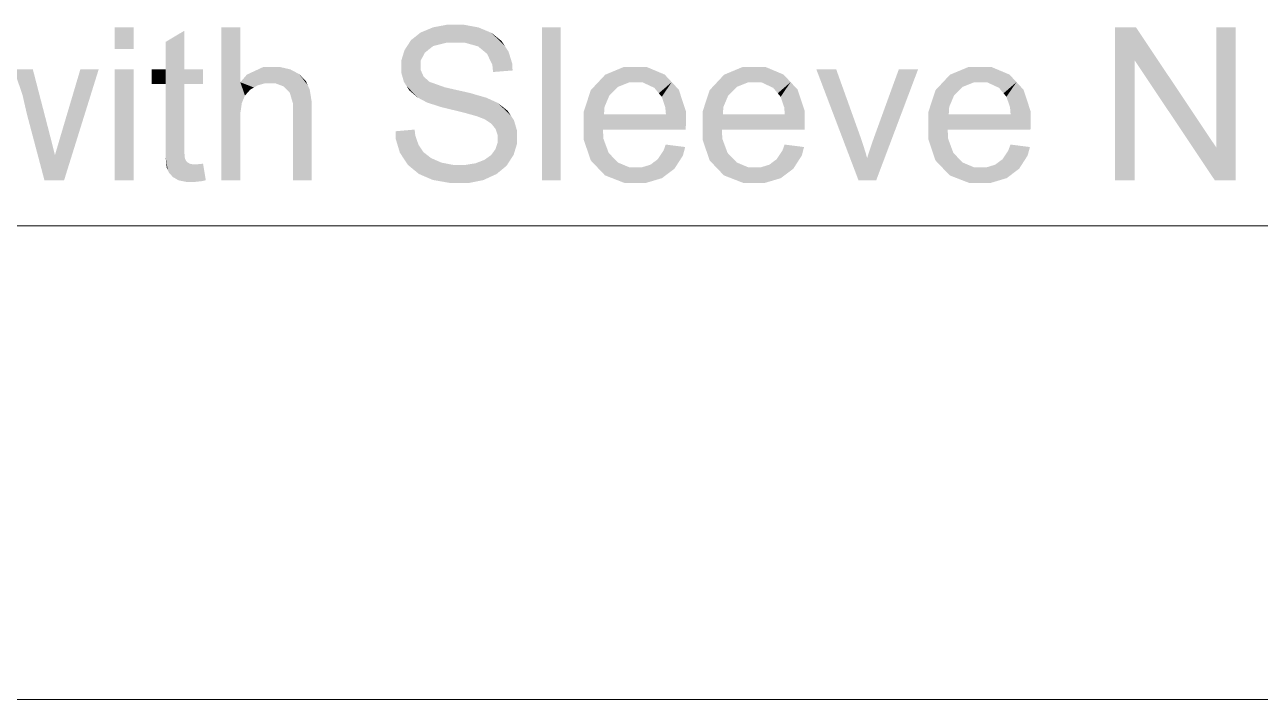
# Model space of a CAD drawing. Header units: millimetres. Extents: x 2 to 579, y 1 to 405.
# Drawn here: x 234.5 to 251.49, y 74.35 to 83.63 of the extents above; entities that cross this region are included whole.
import ezdxf

# ---------------------------------------------------------------- set-up
doc = ezdxf.new("R2010")
doc.units = ezdxf.units.MM
doc.linetypes.add('XKITLINE00', pattern=[0])
doc.layers.add('LinkedObject', color=7, linetype='Continuous', lineweight=0)

# ---------------------------------------------------------------- blocks, each defined once
blk = doc.blocks.new('*A4')
at = {"layer": 'LinkedObject'}
for points in [[(235.998, 83.59), (235.739, 83.293), (235.739, 83.59)], [(235.998, 83.293), (235.739, 83.293), (235.998, 83.59)], [(237.466, 83.59), (237.206, 81.484), (237.206, 83.59)], [(237.466, 82.834), (237.206, 81.484), (237.466, 83.59)], [(240.118, 83.59), (240.302, 83.379), (240.031, 83.554)], [(240.311, 83.626), (240.302, 83.379), (240.118, 83.59)], [(240.417, 83.626), (240.302, 83.379), (240.311, 83.626)], [(240.302, 83.379), (240.417, 83.626), (240.428, 83.379)], [(240.417, 83.626), (240.549, 83.379), (240.428, 83.379)], [(240.74, 83.588), (240.417, 83.626), (240.534, 83.626)], [(240.83, 83.55), (240.417, 83.626), (240.74, 83.588)], [(240.733, 83.328), (240.417, 83.626), (240.83, 83.55)], [(240.549, 83.379), (240.417, 83.626), (240.733, 83.328)], [(241.871, 83.59), (241.612, 81.484), (241.612, 83.59)], [(241.871, 81.484), (241.612, 81.484), (241.871, 83.59)], [(249.491, 83.59), (249.758, 83.137), (249.491, 81.484)], [(249.758, 83.137), (249.491, 83.59), (249.777, 83.59)], [(249.758, 83.137), (249.777, 83.59), (250.862, 81.484)], [(250.862, 81.484), (249.777, 83.59), (250.881, 81.937)], [(251.148, 83.59), (250.881, 81.937), (250.881, 83.59)], [(251.148, 81.484), (250.881, 81.937), (251.148, 83.59)], [(236.697, 83.543), (236.438, 83.011), (236.438, 83.388)], [(236.438, 83.011), (236.697, 83.543), (236.438, 82.811)], [(236.697, 83.011), (236.438, 82.811), (236.697, 83.543)], [(239.812, 83.413), (240.06, 83.287), (239.767, 83.343)], [(239.944, 83.518), (240.06, 83.287), (239.812, 83.413)], [(240.118, 83.333), (239.944, 83.518), (240.031, 83.554)], [(240.06, 83.287), (239.944, 83.518), (240.118, 83.333)], [(240.031, 83.554), (240.302, 83.379), (240.118, 83.333)], [(240.83, 83.55), (240.795, 83.277), (240.733, 83.328)], [(240.919, 83.513), (240.795, 83.277), (240.83, 83.55)], [(240.795, 83.277), (240.919, 83.513), (240.857, 83.226)], [(240.857, 83.226), (240.919, 83.513), (241.105, 83.328)], [(241.105, 83.328), (240.919, 83.513), (241.057, 83.401)], [(239.767, 83.343), (239.677, 83.045), (239.722, 83.274)], [(240.002, 83.24), (239.677, 83.045), (239.767, 83.343)], [(239.722, 83.274), (239.677, 83.045), (239.677, 83.125)], [(239.944, 83.129), (239.677, 83.045), (240.002, 83.24)], [(239.767, 83.343), (240.06, 83.287), (240.002, 83.24)], [(241.105, 83.328), (240.93, 83.075), (240.857, 83.226)], [(241.153, 83.255), (240.93, 83.075), (241.105, 83.328)], [(241.204, 83.089), (240.93, 83.075), (241.153, 83.255)], [(239.677, 83.045), (239.944, 83.129), (239.944, 83.063)], [(239.944, 83.006), (239.677, 83.045), (239.944, 83.063)], [(241.208, 82.996), (240.93, 83.075), (241.204, 83.089)], [(240.93, 83.075), (241.208, 82.996), (240.94, 82.975)], [(249.491, 81.484), (249.758, 83.137), (249.758, 81.484)], [(234.614, 83.011), (234.472, 82.659), (234.352, 83.011)], [(234.472, 82.659), (234.614, 83.011), (234.532, 82.397)], [(234.532, 82.397), (234.614, 83.011), (234.844, 82.124)], [(235.519, 83.011), (235.005, 82.128), (235.267, 83.011)], [(235.043, 81.484), (235.005, 82.128), (235.519, 83.011)], [(235.998, 83.011), (235.739, 81.484), (235.739, 83.011)], [(235.998, 81.484), (235.739, 81.484), (235.998, 83.011)], [(236.246, 83.011), (236.438, 82.811), (236.246, 82.811)], [(236.438, 83.011), (236.438, 82.811), (236.246, 83.011)], [(236.697, 82.811), (236.438, 82.811), (236.697, 83.011)], [(236.954, 82.811), (236.697, 83.011), (236.954, 83.011)], [(236.697, 82.811), (236.697, 83.011), (236.954, 82.811)], [(237.784, 83.045), (237.466, 82.834), (237.556, 82.939)], [(237.921, 83.045), (237.466, 82.834), (237.784, 83.045)], [(237.81, 82.821), (237.466, 82.834), (237.921, 83.045)], [(237.81, 82.821), (237.921, 83.045), (237.867, 82.821)], [(237.867, 82.821), (237.921, 83.045), (237.944, 82.821)], [(237.921, 83.045), (238.062, 82.777), (237.944, 82.821)], [(238.006, 83.045), (238.062, 82.777), (237.921, 83.045)], [(238.153, 83.011), (238.062, 82.777), (238.006, 83.045)], [(238.215, 82.978), (238.062, 82.777), (238.153, 83.011)], [(238.215, 82.978), (238.104, 82.733), (238.062, 82.777)], [(238.277, 82.944), (238.104, 82.733), (238.215, 82.978)], [(238.104, 82.733), (238.277, 82.944), (238.146, 82.689)], [(238.146, 82.689), (238.277, 82.944), (238.393, 82.793)], [(238.393, 82.793), (238.277, 82.944), (238.366, 82.852)], [(239.677, 83.045), (239.944, 83.006), (239.677, 82.972)], [(239.677, 82.972), (239.944, 83.006), (239.714, 82.841)], [(239.714, 82.841), (239.944, 83.006), (239.751, 82.782)], [(239.751, 82.782), (239.944, 83.006), (239.985, 82.913)], [(239.985, 82.913), (239.9, 82.626), (239.751, 82.782)], [(240.026, 82.876), (239.9, 82.626), (239.985, 82.913)], [(242.482, 82.938), (242.66, 82.772), (242.383, 82.832)], [(242.897, 83.045), (242.482, 82.938), (242.739, 83.045)], [(242.81, 82.832), (242.482, 82.938), (242.897, 83.045)], [(242.66, 82.772), (242.482, 82.938), (242.81, 82.832)], [(242.81, 82.832), (242.897, 83.045), (242.898, 82.832)], [(242.897, 83.045), (242.997, 82.832), (242.898, 82.832)], [(243.299, 82.94), (242.897, 83.045), (243.05, 83.045)], [(243.396, 82.836), (242.897, 83.045), (243.299, 82.94)], [(243.157, 82.757), (242.897, 83.045), (243.396, 82.836)], [(242.997, 82.832), (242.897, 83.045), (243.157, 82.757)], [(244.116, 82.938), (244.294, 82.772), (244.017, 82.832)], [(244.531, 83.045), (244.116, 82.938), (244.373, 83.045)], [(244.444, 82.832), (244.116, 82.938), (244.531, 83.045)], [(244.294, 82.772), (244.116, 82.938), (244.444, 82.832)], [(244.444, 82.832), (244.531, 83.045), (244.533, 82.832)], [(244.531, 83.045), (244.631, 82.832), (244.533, 82.832)], [(244.933, 82.94), (244.531, 83.045), (244.684, 83.045)], [(245.03, 82.836), (244.531, 83.045), (244.933, 82.94)], [(244.791, 82.757), (244.531, 83.045), (245.03, 82.836)], [(244.631, 82.832), (244.531, 83.045), (244.791, 82.757)], [(245.657, 83.011), (245.964, 81.484), (245.384, 83.011)], [(245.985, 82.096), (245.964, 81.484), (245.657, 83.011)], [(246.782, 83.011), (246.178, 82.079), (246.517, 83.011)], [(246.206, 81.484), (246.178, 82.079), (246.782, 83.011)], [(247.221, 82.938), (247.398, 82.772), (247.122, 82.832)], [(247.635, 83.045), (247.221, 82.938), (247.477, 83.045)], [(247.548, 82.832), (247.221, 82.938), (247.635, 83.045)], [(247.398, 82.772), (247.221, 82.938), (247.548, 82.832)], [(247.548, 82.832), (247.635, 83.045), (247.637, 82.832)], [(247.635, 83.045), (247.735, 82.832), (247.637, 82.832)], [(248.038, 82.94), (247.635, 83.045), (247.788, 83.045)], [(248.135, 82.836), (247.635, 83.045), (248.038, 82.94)], [(247.895, 82.757), (247.635, 83.045), (248.135, 82.836)], [(247.735, 82.832), (247.635, 83.045), (247.895, 82.757)], [(236.438, 81.931), (236.697, 82.811), (236.697, 81.917)], [(236.438, 82.811), (236.697, 82.811), (236.438, 81.931)], [(237.466, 82.408), (237.206, 81.484), (237.466, 82.834)], [(237.466, 82.408), (237.466, 82.834), (237.487, 82.549)], [(237.487, 82.549), (237.466, 82.834), (237.508, 82.6)], [(237.508, 82.6), (237.466, 82.834), (237.53, 82.651)], [(237.53, 82.651), (237.466, 82.834), (237.602, 82.732)], [(237.602, 82.732), (237.466, 82.834), (237.652, 82.762)], [(237.652, 82.762), (237.466, 82.834), (237.703, 82.791)], [(237.703, 82.791), (237.466, 82.834), (237.81, 82.821)], [(238.393, 82.793), (238.188, 82.548), (238.146, 82.689)], [(238.42, 82.734), (238.188, 82.548), (238.393, 82.793)], [(238.447, 82.563), (238.188, 82.548), (238.42, 82.734)], [(239.751, 82.782), (239.9, 82.626), (239.787, 82.724)], [(239.9, 82.626), (240.026, 82.876), (239.975, 82.586)], [(239.975, 82.586), (240.026, 82.876), (240.066, 82.84)], [(239.975, 82.586), (240.066, 82.84), (240.033, 82.555)], [(240.033, 82.555), (240.066, 82.84), (240.236, 82.49)], [(240.236, 82.49), (240.066, 82.84), (240.276, 82.765)], [(240.236, 82.49), (240.276, 82.765), (240.381, 82.455)], [(240.381, 82.455), (240.276, 82.765), (240.446, 82.726)], [(240.381, 82.455), (240.446, 82.726), (240.526, 82.42)], [(240.526, 82.42), (240.446, 82.726), (240.616, 82.688)], [(242.383, 82.832), (242.185, 82.427), (242.284, 82.726)], [(242.539, 82.653), (242.185, 82.427), (242.383, 82.832)], [(242.383, 82.832), (242.66, 82.772), (242.539, 82.653)], [(243.157, 82.757), (243.396, 82.836), (243.218, 82.682)], [(243.396, 82.836), (243.259, 82.634), (243.218, 82.682)], [(243.259, 82.634), (243.396, 82.836), (243.307, 82.49)], [(243.307, 82.49), (243.396, 82.836), (243.59, 82.439)], [(243.59, 82.439), (243.396, 82.836), (243.493, 82.732)], [(244.017, 82.832), (243.819, 82.427), (243.918, 82.726)], [(244.173, 82.653), (243.819, 82.427), (244.017, 82.832)], [(244.017, 82.832), (244.294, 82.772), (244.173, 82.653)], [(244.791, 82.757), (245.03, 82.836), (244.853, 82.682)], [(245.03, 82.836), (244.893, 82.634), (244.853, 82.682)], [(244.893, 82.634), (245.03, 82.836), (244.942, 82.49)], [(244.942, 82.49), (245.03, 82.836), (245.224, 82.439)], [(245.224, 82.439), (245.03, 82.836), (245.127, 82.732)], [(247.122, 82.832), (246.924, 82.427), (247.023, 82.726)], [(247.277, 82.653), (246.924, 82.427), (247.122, 82.832)], [(247.122, 82.832), (247.398, 82.772), (247.277, 82.653)], [(247.895, 82.757), (248.135, 82.836), (247.957, 82.682)], [(248.135, 82.836), (247.997, 82.634), (247.957, 82.682)], [(247.997, 82.634), (248.135, 82.836), (248.046, 82.49)], [(248.046, 82.49), (248.135, 82.836), (248.328, 82.439)], [(248.328, 82.439), (248.135, 82.836), (248.231, 82.732)], [(238.447, 82.451), (238.188, 82.548), (238.447, 82.563)], [(238.188, 82.548), (238.447, 82.451), (238.188, 82.451)], [(240.526, 82.42), (240.616, 82.688), (240.713, 82.368)], [(240.713, 82.368), (240.616, 82.688), (240.755, 82.352)], [(240.755, 82.352), (240.616, 82.688), (240.821, 82.327)], [(240.849, 82.621), (240.821, 82.327), (240.616, 82.688)], [(240.912, 82.592), (240.821, 82.327), (240.849, 82.621)], [(240.821, 82.327), (240.912, 82.592), (240.916, 82.265)], [(240.916, 82.265), (240.912, 82.592), (241.004, 82.55)], [(240.916, 82.265), (241.004, 82.55), (240.945, 82.228)], [(240.945, 82.228), (241.004, 82.55), (240.975, 82.191)], [(241.004, 82.55), (241.183, 82.377), (240.975, 82.191)], [(241.183, 82.377), (241.004, 82.55), (241.14, 82.442)], [(242.472, 82.494), (242.185, 82.427), (242.539, 82.653)], [(244.106, 82.494), (243.819, 82.427), (244.173, 82.653)], [(247.21, 82.494), (246.924, 82.427), (247.277, 82.653)], [(234.844, 82.124), (234.774, 81.484), (234.532, 82.397)], [(237.466, 82.319), (237.206, 81.484), (237.466, 82.408)], [(238.188, 81.484), (238.447, 82.451), (238.447, 81.484)], [(238.188, 82.451), (238.447, 82.451), (238.188, 81.484)], [(240.975, 82.191), (241.183, 82.377), (241.004, 82.104)], [(241.004, 82.104), (241.183, 82.377), (241.227, 82.312)], [(242.185, 82.427), (242.472, 82.494), (242.465, 82.394)], [(242.465, 82.394), (242.185, 82.234), (242.185, 82.427)], [(242.465, 82.394), (243.59, 82.25), (242.185, 82.234)], [(243.316, 82.394), (243.59, 82.25), (242.465, 82.394)], [(243.307, 82.49), (243.59, 82.439), (243.316, 82.394)], [(243.59, 82.25), (243.316, 82.394), (243.59, 82.439)], [(243.819, 82.427), (244.106, 82.494), (244.099, 82.394)], [(244.099, 82.394), (243.819, 82.234), (243.819, 82.427)], [(244.099, 82.394), (245.224, 82.25), (243.819, 82.234)], [(244.95, 82.394), (245.224, 82.25), (244.099, 82.394)], [(244.942, 82.49), (245.224, 82.439), (244.95, 82.394)], [(245.224, 82.25), (244.95, 82.394), (245.224, 82.439)], [(246.924, 82.427), (247.21, 82.494), (247.204, 82.394)], [(247.204, 82.394), (246.924, 82.234), (246.924, 82.427)], [(247.204, 82.394), (248.328, 82.25), (246.924, 82.234)], [(248.054, 82.394), (248.328, 82.25), (247.204, 82.394)], [(248.046, 82.49), (248.328, 82.439), (248.054, 82.394)], [(248.328, 82.25), (248.054, 82.394), (248.328, 82.439)], [(237.206, 81.484), (237.466, 82.319), (237.466, 81.484)], [(241.004, 82.104), (241.227, 82.312), (241.004, 82.055)], [(241.004, 82.055), (241.227, 82.312), (241.004, 82.006)], [(241.227, 82.312), (241.271, 82.078), (241.004, 82.006)], [(241.271, 82.078), (241.227, 82.312), (241.271, 82.163)], [(243.59, 82.239), (242.185, 82.234), (243.59, 82.25)], [(243.589, 82.204), (242.185, 82.234), (243.59, 82.239)], [(242.185, 82.234), (242.381, 81.656), (242.185, 82.048)], [(242.458, 82.055), (242.381, 81.656), (242.185, 82.234)], [(242.458, 82.055), (242.185, 82.234), (242.45, 82.181)], [(243.588, 82.181), (242.185, 82.234), (243.589, 82.204)], [(242.45, 82.181), (242.185, 82.234), (243.588, 82.181)], [(245.224, 82.239), (243.819, 82.234), (245.224, 82.25)], [(245.223, 82.204), (243.819, 82.234), (245.224, 82.239)], [(243.819, 82.234), (244.015, 81.656), (243.819, 82.048)], [(244.092, 82.055), (244.015, 81.656), (243.819, 82.234)], [(244.092, 82.055), (243.819, 82.234), (244.085, 82.181)], [(245.223, 82.181), (243.819, 82.234), (245.223, 82.204)], [(244.085, 82.181), (243.819, 82.234), (245.223, 82.181)], [(248.328, 82.239), (246.924, 82.234), (248.328, 82.25)], [(248.328, 82.204), (246.924, 82.234), (248.328, 82.239)], [(246.924, 82.234), (247.119, 81.656), (246.924, 82.048)], [(247.196, 82.055), (247.119, 81.656), (246.924, 82.234)], [(247.196, 82.055), (246.924, 82.234), (247.189, 82.181)], [(248.327, 82.181), (246.924, 82.234), (248.328, 82.204)], [(247.189, 82.181), (246.924, 82.234), (248.327, 82.181)], [(234.918, 81.833), (234.774, 81.484), (234.844, 82.124)], [(235.005, 82.128), (235.043, 81.484), (234.918, 81.833)], [(239.871, 82.104), (239.599, 82.16), (239.862, 82.183)], [(239.599, 82.16), (239.714, 81.782), (239.602, 82.055)], [(239.871, 82.104), (239.714, 81.782), (239.599, 82.16)], [(239.602, 82.055), (239.714, 81.782), (239.659, 81.865)], [(239.915, 81.974), (239.714, 81.782), (239.871, 82.104)], [(240.974, 81.916), (241.271, 82.078), (241.223, 81.836)], [(241.004, 82.006), (241.271, 82.078), (240.974, 81.916)], [(241.223, 81.836), (241.271, 82.078), (241.271, 81.994)], [(242.185, 82.048), (242.381, 81.656), (242.283, 81.759)], [(242.529, 81.863), (242.381, 81.656), (242.458, 82.055)], [(243.819, 82.048), (244.015, 81.656), (243.917, 81.759)], [(244.163, 81.863), (244.015, 81.656), (244.092, 82.055)], [(246.011, 82.022), (245.964, 81.484), (245.985, 82.096)], [(246.178, 82.079), (246.206, 81.484), (246.148, 81.994)], [(246.924, 82.048), (247.119, 81.656), (247.021, 81.759)], [(247.267, 81.863), (247.119, 81.656), (247.196, 82.055)], [(236.697, 81.917), (236.438, 81.814), (236.438, 81.931)], [(236.697, 81.861), (236.438, 81.814), (236.697, 81.917)], [(239.714, 81.782), (239.915, 81.974), (239.769, 81.698)], [(239.769, 81.698), (239.915, 81.974), (239.92, 81.573)], [(239.949, 81.923), (239.92, 81.573), (239.915, 81.974)], [(239.983, 81.873), (239.92, 81.573), (239.949, 81.923)], [(239.983, 81.873), (240.017, 81.531), (239.92, 81.573)], [(240.088, 81.791), (240.017, 81.531), (239.983, 81.873)], [(240.944, 81.874), (241.223, 81.836), (240.914, 81.833)], [(240.974, 81.916), (241.223, 81.836), (240.944, 81.874)], [(242.381, 81.656), (242.529, 81.863), (242.479, 81.553)], [(242.593, 81.796), (242.479, 81.553), (242.529, 81.863)], [(243.204, 81.775), (243.581, 81.943), (243.433, 81.644)], [(243.284, 81.895), (243.581, 81.943), (243.204, 81.775)], [(243.581, 81.943), (243.284, 81.895), (243.313, 81.977)], [(243.433, 81.644), (243.581, 81.943), (243.55, 81.826)], [(244.015, 81.656), (244.163, 81.863), (244.113, 81.553)], [(244.227, 81.796), (244.113, 81.553), (244.163, 81.863)], [(244.838, 81.775), (245.215, 81.943), (245.067, 81.644)], [(244.918, 81.895), (245.215, 81.943), (244.838, 81.775)], [(245.215, 81.943), (244.918, 81.895), (244.947, 81.977)], [(245.067, 81.644), (245.215, 81.943), (245.184, 81.826)], [(246.06, 81.869), (245.964, 81.484), (246.011, 82.022)], [(246.082, 81.789), (245.964, 81.484), (246.06, 81.869)], [(246.148, 81.994), (246.206, 81.484), (246.099, 81.849)], [(247.119, 81.656), (247.267, 81.863), (247.217, 81.553)], [(247.331, 81.796), (247.217, 81.553), (247.267, 81.863)], [(247.943, 81.775), (248.32, 81.943), (248.171, 81.644)], [(248.022, 81.895), (248.32, 81.943), (247.943, 81.775)], [(248.32, 81.943), (248.022, 81.895), (248.052, 81.977)], [(248.171, 81.644), (248.32, 81.943), (248.288, 81.826)], [(250.881, 81.937), (251.148, 81.484), (250.862, 81.484)], [(234.774, 81.484), (234.918, 81.833), (235.043, 81.484)], [(236.697, 81.861), (236.469, 81.625), (236.438, 81.814)], [(236.438, 81.814), (236.469, 81.625), (236.454, 81.661)], [(236.704, 81.79), (236.469, 81.625), (236.697, 81.861)], [(236.71, 81.774), (236.469, 81.625), (236.704, 81.79)], [(236.469, 81.625), (236.71, 81.774), (236.717, 81.758)], [(236.469, 81.625), (236.717, 81.758), (236.485, 81.589)], [(236.485, 81.589), (236.717, 81.758), (236.54, 81.53)], [(236.54, 81.53), (236.717, 81.758), (236.578, 81.508)], [(236.578, 81.508), (236.717, 81.758), (236.739, 81.733)], [(236.739, 81.733), (236.617, 81.485), (236.578, 81.508)], [(236.754, 81.724), (236.617, 81.485), (236.739, 81.733)], [(236.77, 81.714), (236.617, 81.485), (236.754, 81.724)], [(236.617, 81.485), (236.77, 81.714), (236.726, 81.463)], [(236.726, 81.463), (236.77, 81.714), (236.797, 81.463)], [(236.797, 81.463), (236.77, 81.714), (236.813, 81.705)], [(236.813, 81.705), (236.84, 81.463), (236.797, 81.463)], [(236.842, 81.705), (236.84, 81.463), (236.813, 81.705)], [(236.842, 81.705), (236.937, 81.474), (236.84, 81.463)], [(236.863, 81.705), (236.937, 81.474), (236.842, 81.705)], [(236.937, 81.474), (236.863, 81.705), (236.919, 81.71)], [(236.992, 81.486), (236.919, 81.71), (236.954, 81.714)], [(236.937, 81.474), (236.919, 81.71), (236.992, 81.486)], [(240.017, 81.531), (240.088, 81.791), (240.113, 81.49)], [(240.16, 81.759), (240.113, 81.49), (240.088, 81.791)], [(240.232, 81.728), (240.113, 81.49), (240.16, 81.759)], [(240.232, 81.728), (240.352, 81.448), (240.113, 81.49)], [(240.393, 81.697), (240.352, 81.448), (240.232, 81.728)], [(240.393, 81.697), (240.494, 81.448), (240.352, 81.448)], [(240.482, 81.697), (240.494, 81.448), (240.393, 81.697)], [(240.482, 81.697), (240.607, 81.448), (240.494, 81.448)], [(240.562, 81.697), (240.607, 81.448), (240.482, 81.697)], [(240.702, 81.72), (240.899, 81.531), (240.562, 81.697)], [(240.562, 81.697), (240.899, 81.531), (240.607, 81.448)], [(240.763, 81.744), (241.127, 81.687), (240.702, 81.72)], [(240.989, 81.572), (240.702, 81.72), (241.127, 81.687)], [(240.899, 81.531), (240.702, 81.72), (240.989, 81.572)], [(240.824, 81.768), (241.127, 81.687), (240.763, 81.744)], [(240.914, 81.833), (241.175, 81.762), (240.824, 81.768)], [(240.824, 81.768), (241.175, 81.762), (241.127, 81.687)], [(241.175, 81.762), (240.914, 81.833), (241.223, 81.836)], [(242.656, 81.73), (242.479, 81.553), (242.593, 81.796)], [(242.656, 81.73), (242.911, 81.45), (242.479, 81.553)], [(242.816, 81.663), (242.911, 81.45), (242.656, 81.73)], [(243.104, 81.7), (243.347, 81.58), (242.982, 81.663)], [(243.154, 81.738), (243.433, 81.644), (243.104, 81.7)], [(243.347, 81.58), (243.104, 81.7), (243.433, 81.644)], [(243.204, 81.775), (243.433, 81.644), (243.154, 81.738)], [(244.291, 81.73), (244.113, 81.553), (244.227, 81.796)], [(244.291, 81.73), (244.545, 81.45), (244.113, 81.553)], [(244.45, 81.663), (244.545, 81.45), (244.291, 81.73)], [(244.738, 81.7), (244.982, 81.58), (244.617, 81.663)], [(244.788, 81.738), (245.067, 81.644), (244.738, 81.7)], [(244.982, 81.58), (244.738, 81.7), (245.067, 81.644)], [(244.838, 81.775), (245.067, 81.644), (244.788, 81.738)], [(246.082, 81.789), (246.206, 81.484), (245.964, 81.484)], [(246.099, 81.849), (246.206, 81.484), (246.082, 81.789)], [(247.395, 81.73), (247.217, 81.553), (247.331, 81.796)], [(247.395, 81.73), (247.65, 81.45), (247.217, 81.553)], [(247.554, 81.663), (247.65, 81.45), (247.395, 81.73)], [(247.842, 81.7), (248.086, 81.58), (247.721, 81.663)], [(247.892, 81.738), (248.171, 81.644), (247.842, 81.7)], [(248.086, 81.58), (247.842, 81.7), (248.171, 81.644)], [(247.943, 81.775), (248.171, 81.644), (247.892, 81.738)], [(240.607, 81.448), (240.899, 81.531), (240.809, 81.489)], [(242.479, 81.553), (242.911, 81.45), (242.744, 81.45)], [(242.911, 81.663), (242.911, 81.45), (242.816, 81.663)], [(242.982, 81.663), (243.347, 81.58), (242.911, 81.45)], [(242.982, 81.663), (242.911, 81.45), (242.911, 81.663)], [(242.911, 81.45), (243.347, 81.58), (243.044, 81.45)], [(243.044, 81.45), (243.347, 81.58), (243.262, 81.515)], [(244.113, 81.553), (244.545, 81.45), (244.378, 81.45)], [(244.545, 81.663), (244.545, 81.45), (244.45, 81.663)], [(244.617, 81.663), (244.982, 81.58), (244.545, 81.45)], [(244.617, 81.663), (244.545, 81.45), (244.545, 81.663)], [(244.545, 81.45), (244.982, 81.58), (244.678, 81.45)], [(244.678, 81.45), (244.982, 81.58), (244.896, 81.515)], [(247.217, 81.553), (247.65, 81.45), (247.482, 81.45)], [(247.65, 81.663), (247.65, 81.45), (247.554, 81.663)], [(247.721, 81.663), (248.086, 81.58), (247.65, 81.45)], [(247.721, 81.663), (247.65, 81.45), (247.65, 81.663)], [(247.65, 81.45), (248.086, 81.58), (247.782, 81.45)], [(247.782, 81.45), (248.086, 81.58), (248, 81.515)]]:
    blk.add_hatch(color=7, dxfattribs=at).paths.add_polyline_path(points, flags=17)
at = {"layer": 'LinkedObject', "color": 7, "linetype": 'XKITLINE00', "lineweight": 0}
for p, q in [((233.42, 80.861), (235.543, 80.861)), ((235.543, 80.861), (236.196, 80.861)), ((236.196, 80.861), (237.013, 80.861)), ((237.013, 80.861), (238.647, 80.861)), ((238.647, 80.861), (239.464, 80.861)), ((239.464, 80.861), (241.425, 80.861)), ((241.425, 80.861), (242.078, 80.861)), ((242.078, 80.861), (243.712, 80.861)), ((243.712, 80.861), (245.346, 80.861)), ((245.346, 80.861), (246.816, 80.861)), ((246.816, 80.861), (248.45, 80.861)), ((248.45, 80.861), (249.268, 80.861)), ((249.268, 80.861), (251.39, 80.861)), ((251.39, 80.861), (253.025, 80.861))]:
    blk.add_line(p, q, dxfattribs=at)
at = {"layer": 'LinkedObject', "color": 2, "linetype": 'XKITLINE00', "lineweight": 0}
blk.add_line((281.718, 74.346), (197.566, 74.346), dxfattribs=at)

msp = doc.modelspace()

# ---------------------------------------------------------------- block references
at = {"lineweight": 0}
msp.add_blockref('*A4', (0, 0), dxfattribs=at)

doc.saveas('drawing.dxf')
